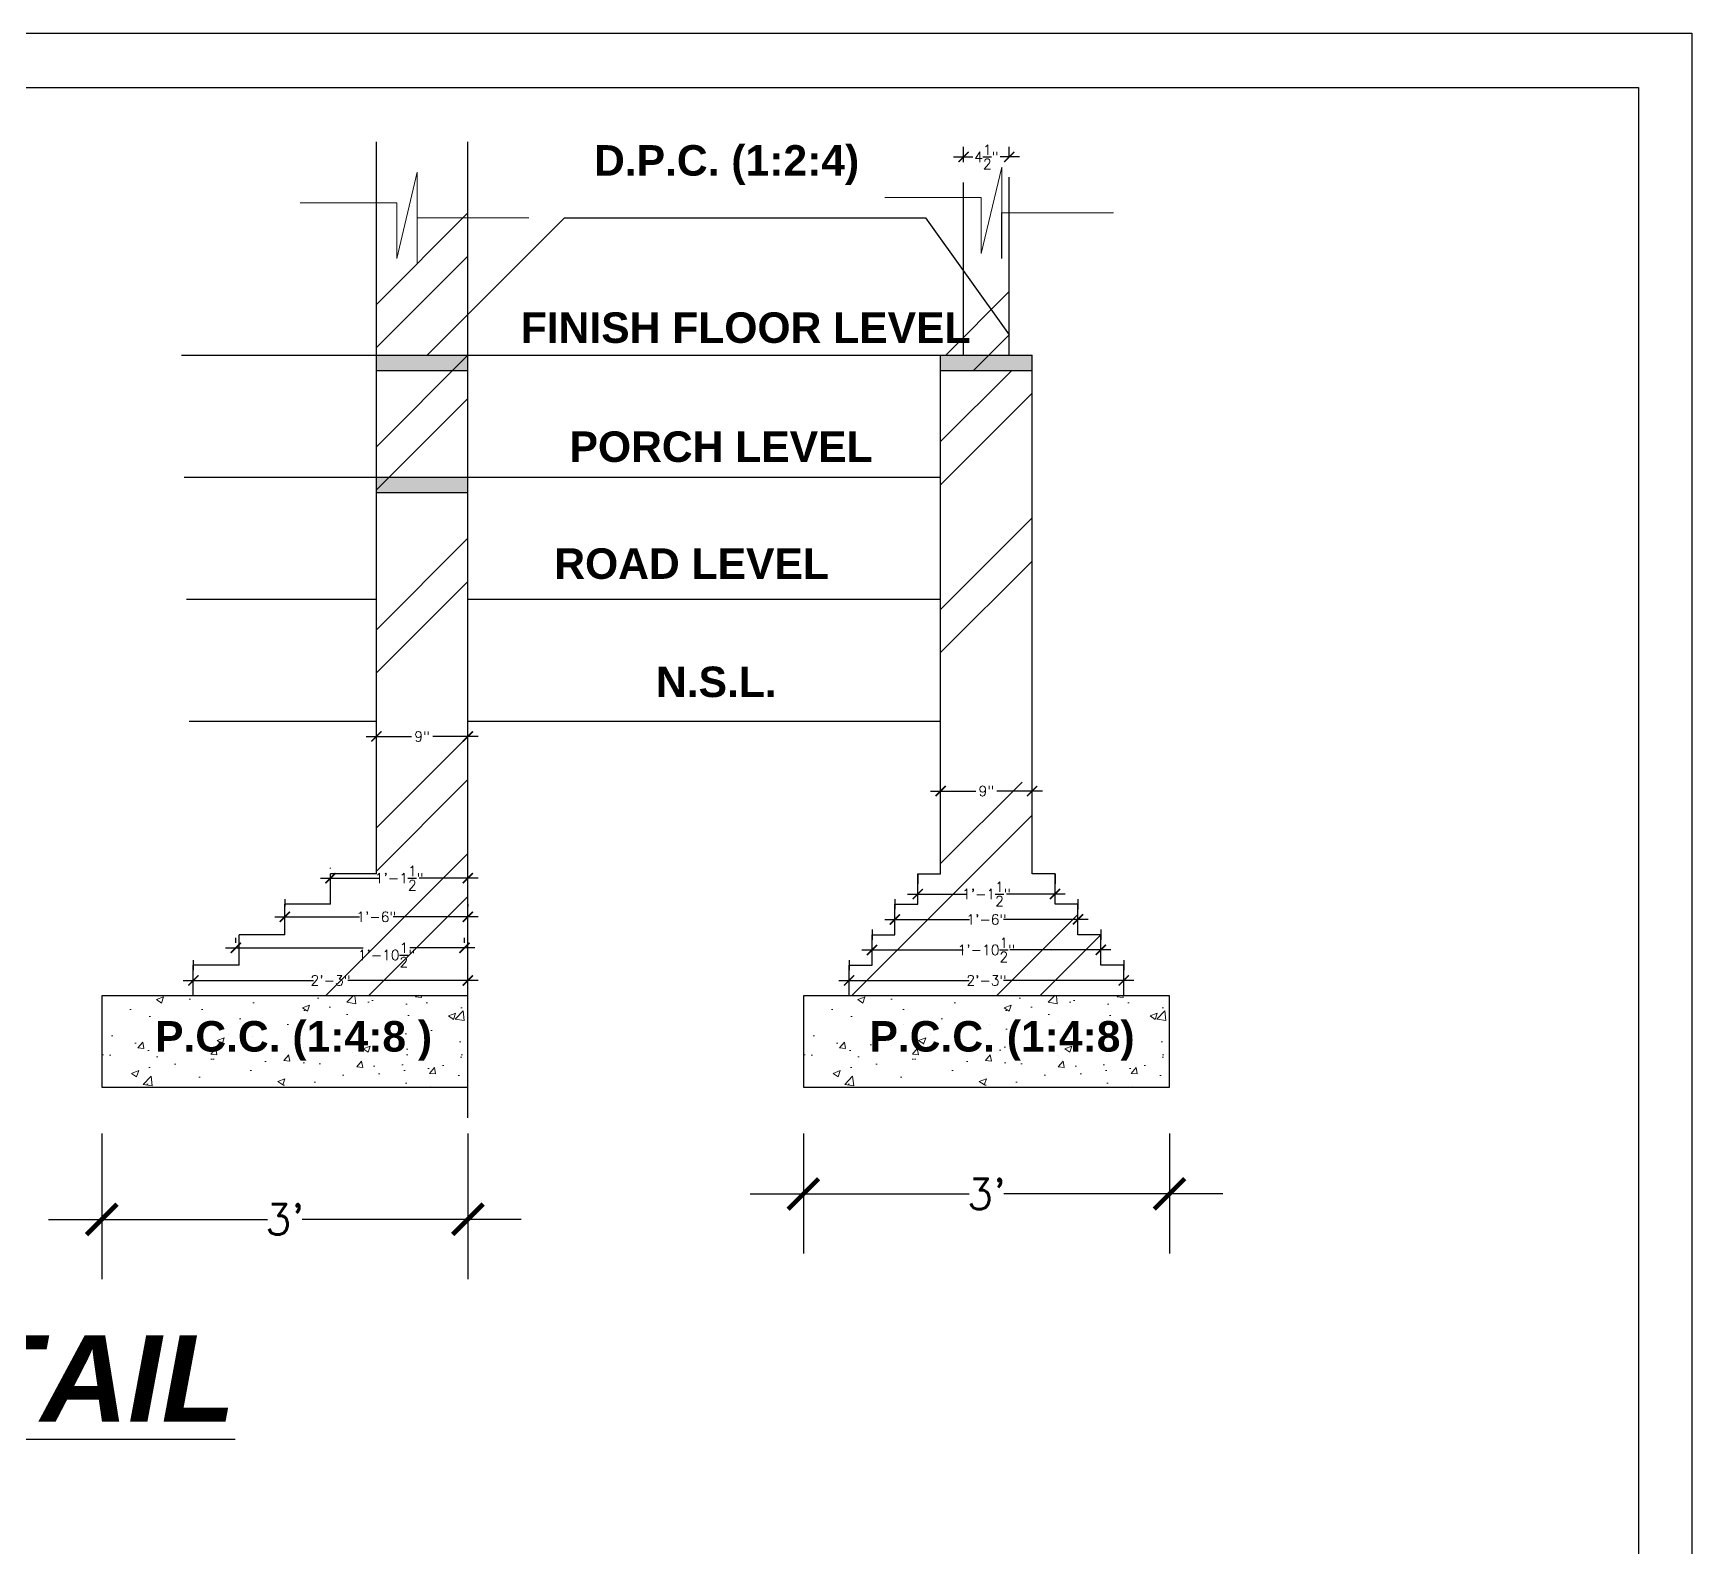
# Model space of a CAD drawing. Header units: inches. Extents: x -139043 to 10134, y -60114 to -24856.
# Drawn here: x -6328.1 to -5956, y -26465.7 to -26126.1 of the extents above; entities that cross this region are included whole.
import ezdxf

# ---------------------------------------------------------------- set-up
doc = ezdxf.new("R2010")
doc.units = ezdxf.units.IN
doc.header["$MEASUREMENT"] = 0
doc.header["$PDMODE"] = 34
doc.layers.get('Defpoints').update_dxf_attribs({"color": 183})
doc.layers.add('dimenion', color=7, linetype='Continuous')
doc.layers.add('GASS', color=7, linetype='Continuous', true_color=0x00f000)
doc.layers.add('HATCH', color=8, linetype='Continuous', lineweight=5)
doc.layers.add('wall', color=1, linetype='Continuous', lineweight=30)
doc.styles.add('style1', font='simplex.shx')
doc.styles.add('style4', font='romans.shx')
doc.dimstyles.new('style1', dxfattribs={"dimtxt": 9, "dimasz": 6.8125, "dimexe": 5.8675, "dimexo": 4.5625, "dimgap": 0.5625, "dimtad": 0, "dimdec": 1, "dimzin": 0, "dimdsep": 46, "dimlunit": 4, "dimtxsty": 'style1', "dimblk": 'ARCHTICK', "dimcen": 0.2775, "dimdle": 5.25, "dimclrd": 256, "dimazin": 0, "dimtfac": 1, "dimtdec": 1, "dimtofl": 0, "dimtmove": 1, "dimatfit": 3, "dimldrblk": 'ARCHTICK', "dimfxl": 5.8675, "dimtolj": 1, "dimtzin": 0, "dimlwd": -1, "dimarcsym": 0})

# ---------------------------------------------------------------- blocks, each defined once
blk = doc.blocks.new('_ArchTick')
at = {"color": 0, "linetype": 'ByBlock', "const_width": 0.15}
blk.add_lwpolyline([(-0.5, -0.5), (0.5, 0.5)], dxfattribs=at)
blk = doc.blocks.new('*D363')
at = {"layer": 'Defpoints', "color": 0, "ltscale": 22.5}
for p in [(-9456.18, -3681.69), (-9456.18, -3683.19), (-9447.18, -3683.19)]:
    blk.add_point(p, dxfattribs=at)
at = {"layer": 'dimenion', "ltscale": 22.5}
for p, q in [((-9457.18, -3681.69), (-9452.72, -3681.69)), ((-9446.18, -3681.69), (-9450.64, -3681.69))]:
    blk.add_line(p, q, dxfattribs=at)
at = {"layer": 'dimenion', "color": 0, "lineweight": -2, "ltscale": 22.5}
for p, q in [((-9456.18, -3681.19), (-9456.18, -3680.69)), ((-9447.18, -3681.19), (-9447.18, -3680.69))]:
    blk.add_line(p, q, dxfattribs=at)
at = {"layer": 'dimenion', "ltscale": 22.5, "rotation": 180}
blk.add_blockref('_ArchTick', (-9456.18, -3681.69), dxfattribs=at)
at = {"layer": 'dimenion', "ltscale": 22.5}
blk.add_blockref('_ArchTick', (-9447.18, -3681.69), dxfattribs=at)
at = {"layer": 'dimenion', "color": 0, "ltscale": 22.5, "insert": (-9451.68, -3681.69), "char_height": 1, "attachment_point": 5, "style": 'style1'}
blk.add_mtext('\\A1;9"', dxfattribs=at)
blk = doc.blocks.new('*D364')
at = {"layer": 'Defpoints', "color": 0, "ltscale": 22.5}
for p in [(-9458.43, -3691.82), (-9444.93, -3691.82), (-9444.93, -3691.82)]:
    blk.add_point(p, dxfattribs=at)
at = {"layer": 'dimenion', "color": 0, "lineweight": -2, "ltscale": 22.5}
for p, q in [((-9458.43, -3689.82), (-9458.43, -3690.82)), ((-9444.93, -3689.82), (-9444.93, -3690.82))]:
    blk.add_line(p, q, dxfattribs=at)
at = {"layer": 'dimenion', "ltscale": 22.5}
for p, q in [((-9459.43, -3691.82), (-9453.65, -3691.82)), ((-9443.93, -3691.82), (-9449.72, -3691.82))]:
    blk.add_line(p, q, dxfattribs=at)
at = {"layer": 'dimenion', "ltscale": 22.5, "rotation": 180}
blk.add_blockref('_ArchTick', (-9458.43, -3691.82), dxfattribs=at)
at = {"layer": 'dimenion', "ltscale": 22.5}
blk.add_blockref('_ArchTick', (-9444.93, -3691.82), dxfattribs=at)
at = {"layer": 'dimenion', "color": 0, "ltscale": 22.5, "insert": (-9451.68, -3691.82), "char_height": 1, "attachment_point": 5, "style": 'style1'}
blk.add_mtext('\\A1;1\'-1{\\H1.000000x;\\S1/2;}"', dxfattribs=at)
blk = doc.blocks.new('*D365')
at = {"layer": 'Defpoints', "color": 0, "ltscale": 22.5}
for p in [(-9460.68, -3694.32), (-9460.68, -3694.32), (-9442.68, -3694.32)]:
    blk.add_point(p, dxfattribs=at)
at = {"layer": 'dimenion', "color": 0, "lineweight": -2, "ltscale": 22.5}
for p, q in [((-9460.68, -3692.32), (-9460.68, -3693.32)), ((-9442.68, -3692.32), (-9442.68, -3693.32))]:
    blk.add_line(p, q, dxfattribs=at)
at = {"layer": 'dimenion', "ltscale": 22.5}
for p, q in [((-9461.68, -3694.32), (-9453.35, -3694.32)), ((-9441.68, -3694.32), (-9450.01, -3694.32))]:
    blk.add_line(p, q, dxfattribs=at)
at = {"layer": 'dimenion', "ltscale": 22.5, "rotation": 180}
blk.add_blockref('_ArchTick', (-9460.68, -3694.32), dxfattribs=at)
at = {"layer": 'dimenion', "ltscale": 22.5}
blk.add_blockref('_ArchTick', (-9442.68, -3694.32), dxfattribs=at)
at = {"layer": 'dimenion', "color": 0, "ltscale": 22.5, "insert": (-9451.68, -3694.32), "char_height": 1, "attachment_point": 5, "style": 'style1'}
blk.add_mtext('\\A1;1\'-6"', dxfattribs=at)
blk = doc.blocks.new('*D366')
at = {"layer": 'Defpoints', "color": 0, "ltscale": 22.5}
for p in [(-9462.93, -3697.32), (-9462.93, -3697.32), (-9440.43, -3697.32)]:
    blk.add_point(p, dxfattribs=at)
at = {"layer": 'dimenion', "color": 0, "lineweight": -2, "ltscale": 22.5}
for p, q in [((-9462.93, -3695.32), (-9462.93, -3696.32)), ((-9440.43, -3695.32), (-9440.43, -3696.32))]:
    blk.add_line(p, q, dxfattribs=at)
at = {"layer": 'dimenion', "ltscale": 22.5}
for p, q in [((-9463.93, -3697.32), (-9453.98, -3697.32)), ((-9439.43, -3697.32), (-9449.39, -3697.32))]:
    blk.add_line(p, q, dxfattribs=at)
at = {"layer": 'dimenion', "ltscale": 22.5, "rotation": 180}
blk.add_blockref('_ArchTick', (-9462.93, -3697.32), dxfattribs=at)
at = {"layer": 'dimenion', "ltscale": 22.5}
blk.add_blockref('_ArchTick', (-9440.43, -3697.32), dxfattribs=at)
at = {"layer": 'dimenion', "color": 0, "ltscale": 22.5, "insert": (-9451.68, -3697.32), "char_height": 1, "attachment_point": 5, "style": 'style1'}
blk.add_mtext('\\A1;1\'-10{\\H1.000000x;\\S1/2;}"', dxfattribs=at)
blk = doc.blocks.new('*D367')
at = {"layer": 'Defpoints', "color": 0, "ltscale": 22.5}
for p in [(-9465.18, -3700.32), (-9465.18, -3700.32), (-9438.18, -3700.32)]:
    blk.add_point(p, dxfattribs=at)
at = {"layer": 'dimenion', "color": 0, "lineweight": -2, "ltscale": 22.5}
for p, q in [((-9465.18, -3698.32), (-9465.18, -3699.32)), ((-9438.18, -3698.32), (-9438.18, -3699.32))]:
    blk.add_line(p, q, dxfattribs=at)
at = {"layer": 'dimenion', "ltscale": 22.5}
for p, q in [((-9466.18, -3700.32), (-9453.37, -3700.32)), ((-9437.18, -3700.32), (-9450, -3700.32))]:
    blk.add_line(p, q, dxfattribs=at)
at = {"layer": 'dimenion', "ltscale": 22.5, "rotation": 180}
blk.add_blockref('_ArchTick', (-9465.18, -3700.32), dxfattribs=at)
at = {"layer": 'dimenion', "ltscale": 22.5}
blk.add_blockref('_ArchTick', (-9438.18, -3700.32), dxfattribs=at)
at = {"layer": 'dimenion', "color": 0, "ltscale": 22.5, "insert": (-9451.68, -3700.32), "char_height": 1, "attachment_point": 5, "style": 'style1'}
blk.add_mtext('\\A1;2\'-3"', dxfattribs=at)
blk = doc.blocks.new('*D346')
at = {"layer": 'Defpoints', "color": 0, "ltscale": 22.5}
for p in [(-9529.68, -3700.32), (-9529.68, -3700.32), (-9502.68, -3715.82)]:
    blk.add_point(p, dxfattribs=at)
at = {"layer": 'dimenion', "color": 0, "lineweight": -2, "ltscale": 22.5}
for p, q in [((-9529.68, -3698.32), (-9529.68, -3699.32)), ((-9502.68, -3713.82), (-9502.68, -3699.32))]:
    blk.add_line(p, q, dxfattribs=at)
at = {"layer": 'dimenion', "ltscale": 22.5}
for p, q in [((-9530.68, -3700.32), (-9517.87, -3700.32)), ((-9501.68, -3700.32), (-9514.5, -3700.32))]:
    blk.add_line(p, q, dxfattribs=at)
at = {"layer": 'dimenion', "ltscale": 22.5, "rotation": 180}
blk.add_blockref('_ArchTick', (-9529.68, -3700.32), dxfattribs=at)
at = {"layer": 'dimenion', "ltscale": 22.5}
blk.add_blockref('_ArchTick', (-9502.68, -3700.32), dxfattribs=at)
at = {"layer": 'dimenion', "color": 0, "ltscale": 22.5, "insert": (-9516.18, -3700.32), "char_height": 1, "attachment_point": 5, "style": 'style1'}
blk.add_mtext('\\A1;2\'-3"', dxfattribs=at)
blk = doc.blocks.new('*D326')
at = {"layer": 'Defpoints', "color": 0, "ltscale": 22.5}
for p in [(-9503.01, -3697.12), (-9525.51, -3698.62), (-9503.01, -3698.62)]:
    blk.add_point(p, dxfattribs=at)
at = {"layer": 'dimenion', "color": 0, "lineweight": -2, "ltscale": 22.5}
for p, q in [((-9525.51, -3696.62), (-9525.51, -3696.12)), ((-9503.01, -3696.62), (-9503.01, -3696.12))]:
    blk.add_line(p, q, dxfattribs=at)
at = {"layer": 'dimenion', "ltscale": 22.5}
for p, q in [((-9526.51, -3697.12), (-9512.98, -3697.12)), ((-9502.01, -3697.12), (-9508.39, -3697.12))]:
    blk.add_line(p, q, dxfattribs=at)
at = {"layer": 'dimenion', "ltscale": 22.5, "rotation": 180}
blk.add_blockref('_ArchTick', (-9525.51, -3697.12), dxfattribs=at)
at = {"layer": 'dimenion', "ltscale": 22.5}
blk.add_blockref('_ArchTick', (-9503.01, -3697.12), dxfattribs=at)
at = {"layer": 'dimenion', "color": 0, "ltscale": 22.5, "insert": (-9510.68, -3697.82), "char_height": 1, "attachment_point": 5, "style": 'style1'}
blk.add_mtext('\\A1;1\'-10{\\H1.000000x;\\S1/2;}"', dxfattribs=at)
blk = doc.blocks.new('*D347')
at = {"layer": 'Defpoints', "color": 0, "ltscale": 22.5}
for p in [(-9520.68, -3694.32), (-9502.68, -3694.06), (-9502.68, -3694.82)]:
    blk.add_point(p, dxfattribs=at)
at = {"layer": 'dimenion', "color": 0, "lineweight": -2, "ltscale": 22.5}
for p, q in [((-9520.68, -3692.32), (-9520.68, -3693.06)), ((-9502.68, -3692.82), (-9502.68, -3693.06))]:
    blk.add_line(p, q, dxfattribs=at)
at = {"layer": 'dimenion', "ltscale": 22.5}
for p, q in [((-9521.68, -3694.06), (-9513.35, -3694.06)), ((-9501.68, -3694.06), (-9510.01, -3694.06))]:
    blk.add_line(p, q, dxfattribs=at)
at = {"layer": 'dimenion', "ltscale": 22.5, "rotation": 180}
blk.add_blockref('_ArchTick', (-9520.68, -3694.06), dxfattribs=at)
at = {"layer": 'dimenion', "ltscale": 22.5}
blk.add_blockref('_ArchTick', (-9502.68, -3694.06), dxfattribs=at)
at = {"layer": 'dimenion', "color": 0, "ltscale": 22.5, "insert": (-9511.68, -3694.06), "char_height": 1, "attachment_point": 5, "style": 'style1'}
blk.add_mtext('\\A1;1\'-6"', dxfattribs=at)
blk = doc.blocks.new('*D348')
at = {"layer": 'Defpoints', "color": 0, "ltscale": 22.5}
for p in [(-9516.18, -3691.32), (-9502.68, -3690.26), (-9502.68, -3691.32)]:
    blk.add_point(p, dxfattribs=at)
at = {"layer": 'dimenion', "color": 0, "lineweight": -2, "ltscale": 22.5}
for p, q in [((-9516.18, -3689.32), (-9516.18, -3689.26)), ((-9502.68, -3689.32), (-9502.68, -3689.26))]:
    blk.add_line(p, q, dxfattribs=at)
at = {"layer": 'dimenion', "ltscale": 22.5}
for p, q in [((-9517.18, -3690.26), (-9511.4, -3690.26)), ((-9501.68, -3690.26), (-9507.47, -3690.26))]:
    blk.add_line(p, q, dxfattribs=at)
at = {"layer": 'dimenion', "ltscale": 22.5, "rotation": 180}
blk.add_blockref('_ArchTick', (-9516.18, -3690.26), dxfattribs=at)
at = {"layer": 'dimenion', "ltscale": 22.5}
blk.add_blockref('_ArchTick', (-9502.68, -3690.26), dxfattribs=at)
at = {"layer": 'dimenion', "color": 0, "ltscale": 22.5, "insert": (-9509.43, -3690.26), "char_height": 1, "attachment_point": 5, "style": 'style1'}
blk.add_mtext('\\A1;1\'-1{\\H1.000000x;\\S1/2;}"', dxfattribs=at)
blk = doc.blocks.new('*D349')
at = {"layer": 'Defpoints', "color": 0, "ltscale": 22.5}
for p in [(-9502.68, -3676.32), (-9511.68, -3680.32), (-9502.68, -3680.32)]:
    blk.add_point(p, dxfattribs=at)
at = {"layer": 'dimenion', "ltscale": 22.5}
for p, q in [((-9512.68, -3676.32), (-9508.22, -3676.32)), ((-9501.68, -3676.32), (-9506.14, -3676.32))]:
    blk.add_line(p, q, dxfattribs=at)
at = {"layer": 'dimenion', "color": 0, "lineweight": -2, "ltscale": 22.5}
for p, q in [((-9511.68, -3678.32), (-9511.68, -3675.32)), ((-9502.68, -3678.32), (-9502.68, -3675.32))]:
    blk.add_line(p, q, dxfattribs=at)
at = {"layer": 'dimenion', "ltscale": 22.5, "rotation": 180}
blk.add_blockref('_ArchTick', (-9511.68, -3676.32), dxfattribs=at)
at = {"layer": 'dimenion', "ltscale": 22.5}
blk.add_blockref('_ArchTick', (-9502.68, -3676.32), dxfattribs=at)
at = {"layer": 'dimenion', "color": 0, "ltscale": 22.5, "insert": (-9507.18, -3676.32), "char_height": 1, "attachment_point": 5, "style": 'style1'}
blk.add_mtext('\\A1;9"', dxfattribs=at)
blk = doc.blocks.new('*D350')
at = {"layer": 'Defpoints', "color": 0, "ltscale": 22.5}
for p in [(-9453.93, -3619.32), (-9449.43, -3621.32), (-9453.93, -3621.82)]:
    blk.add_point(p, dxfattribs=at)
at = {"layer": 'dimenion', "ltscale": 22.5}
for p, q in [((-9454.93, -3619.32), (-9453.02, -3619.32)), ((-9448.43, -3619.32), (-9450.34, -3619.32))]:
    blk.add_line(p, q, dxfattribs=at)
at = {"layer": 'dimenion', "color": 0, "lineweight": -2, "ltscale": 22.5}
for p, q in [((-9453.93, -3619.82), (-9453.93, -3618.32)), ((-9449.43, -3619.32), (-9449.43, -3618.32))]:
    blk.add_line(p, q, dxfattribs=at)
at = {"layer": 'dimenion', "ltscale": 22.5, "rotation": 180}
blk.add_blockref('_ArchTick', (-9453.93, -3619.32), dxfattribs=at)
at = {"layer": 'dimenion', "ltscale": 22.5}
blk.add_blockref('_ArchTick', (-9449.43, -3619.32), dxfattribs=at)
at = {"layer": 'dimenion', "color": 0, "ltscale": 22.5, "insert": (-9451.68, -3619.32), "char_height": 1, "attachment_point": 5, "style": 'style1'}
blk.add_mtext('\\A1;4{\\H1.000000x;\\S1/2;}"', dxfattribs=at)
blk = doc.blocks.new('*D336')
at = {"layer": 'Defpoints', "color": 0, "ltscale": 22.5}
for p in [(-9538.68, -3710.82), (-9502.68, -3710.82), (-9502.68, -3723.82)]:
    blk.add_point(p, dxfattribs=at)
at = {"layer": 'dimenion', "color": 0, "lineweight": -2, "ltscale": 22.5}
for p, q in [((-9538.68, -3715.39), (-9538.68, -3729.69)), ((-9502.68, -3715.39), (-9502.68, -3729.69))]:
    blk.add_line(p, q, dxfattribs=at)
at = {"layer": 'dimenion', "ltscale": 22.5}
for p, q in [((-9543.93, -3723.82), (-9522.38, -3723.82)), ((-9497.43, -3723.82), (-9518.98, -3723.82))]:
    blk.add_line(p, q, dxfattribs=at)
at = {"layer": 'dimenion', "ltscale": 22.5, "xscale": 3, "yscale": 3, "zscale": 3, "rotation": 180}
blk.add_blockref('_ArchTick', (-9538.68, -3723.82), dxfattribs=at)
at = {"layer": 'dimenion', "ltscale": 22.5, "xscale": 3, "yscale": 3, "zscale": 3}
blk.add_blockref('_ArchTick', (-9502.68, -3723.82), dxfattribs=at)
at = {"layer": 'dimenion', "color": 0, "ltscale": 22.5, "insert": (-9520.68, -3723.82), "char_height": 3, "attachment_point": 5, "style": 'style1'}
blk.add_mtext("\\A1;3'", dxfattribs=at)
blk = doc.blocks.new('*D337')
at = {"layer": 'Defpoints', "color": 0, "ltscale": 22.5}
for p in [(-9469.68, -3710.82), (-9433.68, -3710.82), (-9433.68, -3721.32)]:
    blk.add_point(p, dxfattribs=at)
at = {"layer": 'dimenion', "color": 0, "lineweight": -2, "ltscale": 22.5}
for p, q in [((-9469.68, -3715.39), (-9469.68, -3727.19)), ((-9433.68, -3715.39), (-9433.68, -3727.19))]:
    blk.add_line(p, q, dxfattribs=at)
at = {"layer": 'dimenion', "ltscale": 22.5}
for p, q in [((-9474.93, -3721.32), (-9453.38, -3721.32)), ((-9428.43, -3721.32), (-9449.98, -3721.32))]:
    blk.add_line(p, q, dxfattribs=at)
at = {"layer": 'dimenion', "ltscale": 22.5, "xscale": 3, "yscale": 3, "zscale": 3, "rotation": 180}
blk.add_blockref('_ArchTick', (-9469.68, -3721.32), dxfattribs=at)
at = {"layer": 'dimenion', "ltscale": 22.5, "xscale": 3, "yscale": 3, "zscale": 3}
blk.add_blockref('_ArchTick', (-9433.68, -3721.32), dxfattribs=at)
at = {"layer": 'dimenion', "color": 0, "ltscale": 22.5, "insert": (-9451.68, -3721.32), "char_height": 3, "attachment_point": 5, "style": 'style1'}
blk.add_mtext("\\A1;3'", dxfattribs=at)
blk = doc.blocks.new('WS')
at = {"layer": 'HATCH', "ltscale": 22.5}
h = blk.add_hatch(dxfattribs=at)
h.set_pattern_fill('AR-CONC', color=256, style=0)
h.set_pattern_definition([(50, (-5670.181, -5401.323), (7.172602, -0.627521), [0.75, -8.25]), (355, (-5670.181, -5401.323), (-1.387513, 7.521921), [0.6, -6.6]), (100.4514, (-5669.583, -5401.375), (5.785094, 6.894395), [0.637402, -7.011421]), (46.1842, (-5670.181, -5399.323), (10.67241, -1.65519), [1.125, -12.375]), (96.6356, (-5669.292, -5399.461), (9.346627, 9.741179), [0.956103, -10.51713]), (351.1842, (-5670.181, -5399.323), (9.34662, 9.741186), [0.9, -9.9]), (21, (-5669.181, -5399.823), (5.9690705, -4.026189), [0.75, -8.25]), (326, (-5669.181, -5399.823), (2.433153, 7.2515), [0.6, -6.6]), (71.4514, (-5668.6836, -5400.158), (8.402226, 3.225305), [0.637402, -7.011421]), (37.5, (-5670.181, -5401.3228), (0.1215986, 3.3289385), [0, -6.52, 0, -6.7, 0, -6.625]), (7.5, (-5670.181, -5401.3228), (2.6306954, 3.944117), [0, -3.82, 0, -6.37, 0, -2.525]), (327.5, (-5672.411, -5401.3228), (5.3382244, -0.2255487), [0, -2.5, 0, -7.8, 0, -10.35]), (317.5, (-5673.411, -5401.3228), (5.8318617, 1.00105), [0, -3.25, 0, -5.18, 0, -7.35])])
h.paths.add_polyline_path([(-9502.68, -3710.82), (-9502.68, -3701.82), (-9538.68, -3701.82), (-9538.68, -3710.82)])
h = blk.add_hatch(dxfattribs=at)
h.set_pattern_fill('AR-CONC', color=256, style=0)
h.set_pattern_definition([(50, (-5601.181, -5401.323), (7.172602, -0.627521), [0.75, -8.25]), (355, (-5601.181, -5401.323), (-1.387513, 7.521921), [0.6, -6.6]), (100.4514, (-5600.583, -5401.375), (5.785094, 6.894395), [0.637402, -7.011421]), (46.1842, (-5601.181, -5399.323), (10.67241, -1.65519), [1.125, -12.375]), (96.6356, (-5600.292, -5399.461), (9.346627, 9.741179), [0.956103, -10.51713]), (351.1842, (-5601.181, -5399.323), (9.34662, 9.741186), [0.9, -9.9]), (21, (-5600.181, -5399.823), (5.9690705, -4.026189), [0.75, -8.25]), (326, (-5600.181, -5399.823), (2.433153, 7.2515), [0.6, -6.6]), (71.4514, (-5599.6836, -5400.158), (8.402226, 3.225305), [0.637402, -7.011421]), (37.5, (-5601.181, -5401.3228), (0.1215986, 3.3289385), [0, -6.52, 0, -6.7, 0, -6.625]), (7.5, (-5601.181, -5401.3228), (2.6306954, 3.944117), [0, -3.82, 0, -6.37, 0, -2.525]), (327.5, (-5603.411, -5401.3228), (5.3382244, -0.2255487), [0, -2.5, 0, -7.8, 0, -10.35]), (317.5, (-5604.411, -5401.3228), (5.8318617, 1.00105), [0, -3.25, 0, -5.18, 0, -7.35])])
h.paths.add_polyline_path([(-9433.68, -3710.82), (-9433.68, -3701.82), (-9469.68, -3701.82), (-9469.68, -3710.82)])
at = {"layer": 'wall', "ltscale": 22.5}
h = blk.add_hatch(color=256, dxfattribs=at)
h.paths.add_polyline_path([(-9511.68, -3638.82), (-9511.68, -3640.32), (-9502.68, -3640.32), (-9502.68, -3638.82)])
h.paths.add_polyline_path([(-9511.68, -3650.82), (-9511.68, -3652.32), (-9502.68, -3652.32), (-9502.68, -3650.82)])
for points in [[(-9452.94, -3640.32), (-9451.44, -3638.82), (-9456.18, -3638.82), (-9456.18, -3640.32)], [(-9447.18, -3640.32), (-9447.18, -3638.82), (-9451.44, -3638.82), (-9452.94, -3640.32)]]:
    blk.add_hatch(color=256, dxfattribs=at).paths.add_polyline_path(points)
at = {"layer": 'HATCH', "ltscale": 22.5}
for p, q in [((-9509.68, -3629.32), (-9507.68, -3620.82)), ((-9507.68, -3620.82), (-9507.68, -3629.82)), ((-9452.18, -3628.82), (-9450.18, -3620.32)), ((-9450.18, -3620.32), (-9450.18, -3629.32)), ((-9519.18, -3623.82), (-9509.68, -3623.82)), ((-9509.68, -3623.82), (-9509.68, -3629.32)), ((-9461.68, -3623.32), (-9452.18, -3623.32)), ((-9452.18, -3623.32), (-9452.18, -3628.82)), ((-9511.68, -3633.82), (-9502.68, -3624.82)), ((-9507.68, -3629.82), (-9507.68, -3625.32)), ((-9507.68, -3625.32), (-9496.68, -3625.32)), ((-9450.18, -3624.82), (-9439.18, -3624.82)), ((-9511.68, -3638.07), (-9502.68, -3629.07)), ((-9455.68, -3638.82), (-9449.43, -3632.57)), ((-9452.94, -3640.32), (-9449.43, -3636.82)), ((-9511.68, -3647.82), (-9502.68, -3638.82)), ((-9456.18, -3647.32), (-9449.18, -3640.32)), ((-9456.18, -3651.57), (-9447.18, -3642.57)), ((-9511.68, -3652.07), (-9502.68, -3643.07)), ((-9456.18, -3663.82), (-9447.18, -3654.82)), ((-9511.68, -3665.82), (-9502.68, -3656.82)), ((-9456.18, -3668.07), (-9447.18, -3659.07)), ((-9511.68, -3670.07), (-9502.68, -3661.07)), ((-9511.68, -3685.32), (-9502.68, -3676.32)), ((-9511.68, -3689.57), (-9502.68, -3680.57)), ((-9456.18, -3688.82), (-9448.18, -3680.82)), ((-9464.94, -3701.82), (-9447.18, -3684.07)), ((-9516.68, -3701.82), (-9502.68, -3687.82)), ((-9512.44, -3701.82), (-9502.68, -3692.07)), ((-9450.68, -3701.82), (-9442.68, -3693.82)), ((-9446.44, -3701.82), (-9440.44, -3695.82))]:
    blk.add_line(p, q, dxfattribs=at)
at = {"layer": 'wall', "ltscale": 22.5}
for p, q in [((-9511.68, -3689.82), (-9511.68, -3617.82)), ((-9502.68, -3701.82), (-9502.68, -3617.82)), ((-9449.43, -3638.82), (-9449.43, -3621.32)), ((-9453.93, -3638.82), (-9453.93, -3621.82)), ((-9506.68, -3638.82), (-9493.18, -3625.32)), ((-9493.18, -3625.32), (-9457.68, -3625.32)), ((-9457.68, -3625.32), (-9449.43, -3636.82)), ((-9450.18, -3629.32), (-9450.18, -3624.82)), ((-9530.83, -3638.82), (-9502.68, -3638.82)), ((-9502.68, -3638.82), (-9447.18, -3638.82)), ((-9456.18, -3689.82), (-9456.18, -3638.82)), ((-9447.18, -3689.82), (-9447.18, -3638.82)), ((-9511.68, -3640.32), (-9502.68, -3640.32)), ((-9456.18, -3640.32), (-9447.18, -3640.32)), ((-9530.59, -3650.82), (-9502.68, -3650.82)), ((-9511.68, -3652.32), (-9502.68, -3652.32)), ((-9502.68, -3650.82), (-9456.18, -3650.82)), ((-9530.34, -3662.82), (-9511.68, -3662.82)), ((-9502.68, -3662.82), (-9456.18, -3662.82)), ((-9530.1, -3674.82), (-9511.68, -3674.82)), ((-9502.68, -3674.82), (-9456.18, -3674.82)), ((-9511.68, -3689.82), (-9516.18, -3689.82)), ((-9516.18, -3692.82), (-9516.18, -3689.82)), ((-9458.43, -3692.82), (-9458.43, -3689.82)), ((-9458.43, -3689.82), (-9456.18, -3689.82)), ((-9444.93, -3689.82), (-9447.18, -3689.82)), ((-9444.93, -3692.82), (-9444.93, -3689.82)), ((-9520.68, -3695.82), (-9520.68, -3692.82)), ((-9516.18, -3692.82), (-9520.68, -3692.82)), ((-9460.68, -3692.82), (-9458.43, -3692.82)), ((-9460.68, -3695.82), (-9460.68, -3692.82)), ((-9442.68, -3692.82), (-9444.93, -3692.82)), ((-9442.68, -3695.82), (-9442.68, -3692.82)), ((-9525.18, -3698.82), (-9525.18, -3695.82)), ((-9520.68, -3695.82), (-9525.18, -3695.82)), ((-9462.93, -3698.82), (-9462.93, -3695.82)), ((-9462.93, -3695.82), (-9460.68, -3695.82)), ((-9440.43, -3695.82), (-9442.68, -3695.82)), ((-9440.43, -3698.82), (-9440.43, -3695.82)), ((-9529.68, -3701.82), (-9529.68, -3698.82)), ((-9525.18, -3698.82), (-9529.68, -3698.82)), ((-9465.18, -3701.82), (-9465.18, -3698.82)), ((-9465.18, -3698.82), (-9462.93, -3698.82)), ((-9438.18, -3698.82), (-9440.43, -3698.82)), ((-9438.18, -3701.82), (-9438.18, -3698.82)), ((-9502.68, -3701.82), (-9538.68, -3701.82))]:
    blk.add_line(p, q, dxfattribs=at)
for points in [[(-9538.68, -3710.82), (-9502.68, -3710.82), (-9502.68, -3701.82), (-9538.68, -3701.82)], [(-9469.68, -3710.82), (-9433.68, -3710.82), (-9433.68, -3701.82), (-9469.68, -3701.82)]]:
    blk.add_lwpolyline(points, close=True, dxfattribs=at)
at = {"layer": 'wall', "color": 5, "ltscale": 22.5, "attachment_point": 1, "style": 'style4'}
for s, insert, char_height, width in [('{\\fArial|b1|i0|c0|p34;\\C5;D.P.C. (1:2:4)\\fArial|b0|i0|c186|p34;\\C256;}', (-9490.27, -3618.16), 3, 144.72), ('{\\fArial|b1|i0|c0|p34;\\C5;FINISH FLOOR LEVEL\\fArial|b0|i0|c186|p34;\\C256;}', (-9497.48, -3634.61), 3, 144.72), ('{\\fArial|b1|i0|c0|p34;\\C5;PORCH LEVEL\\fArial|b0|i0|c186|p34;\\C256;}', (-9492.68, -3646.32), 3, 144.72), ('{\\fArial|b1|i0|c0|p34;\\C5;ROAD LEVEL\\fArial|b0|i0|c186|p34;\\C256;}', (-9494.18, -3657.82), 3, 144.72), ('{\\fArial|b1|i0|c0|p34;\\C5;N.S.L.\\fArial|b0|i0|c186|p34;\\C256;}', (-9484.18, -3669.45), 3, 144.72), ('{\\fArial|b1|i0|c0|p34;\\C5;P.C.C. (1:4:8 )\\fArial|b0|i0|c186|p34;\\C256;}', (-9533.44, -3704.32), 3, 27.8683), ('{\\fArial|b1|i0|c0|p34;\\C5;P.C.C. (1:4:8)\\fArial|b0|i0|c186|p34;\\C256;}', (-9463.18, -3704.32), 3, 27.8683), ("{\\fArial|b1|i1|c0|p34;\\H0.9444x;\\LFOUNDATION DETAIL\\P\\H0.375x;SCALE 1''=4'-0''}", (-9650.87, -3735.23), 9, 150.1556)]:
    blk.add_mtext(s, dxfattribs=dict(at, insert=insert, char_height=char_height, width=width))
at = {"layer": 'dimenion', "ltscale": 22.5}
for base, p1, p2, override, picture, middle in [((-9453.93, -3619.32), (-9449.43, -3621.32), (-9453.93, -3621.82), {"dimtxt": 1, "dimasz": 1, "dimexe": 1, "dimexo": 2, "dimdle": 1}, '*D350', (-9451.68, -3619.32)), ((-9502.68, -3676.32), (-9511.68, -3680.32), (-9502.68, -3680.32), {"dimtxt": 1, "dimasz": 1, "dimexe": 1, "dimexo": 2, "dimdle": 1}, '*D349', (-9507.18, -3676.32)), ((-9456.18, -3681.69), (-9447.18, -3683.19), (-9456.18, -3683.19), {"dimtxt": 1, "dimasz": 1, "dimexe": 1, "dimexo": 2, "dimdle": 1}, '*D363', (-9451.68, -3681.69)), ((-9502.68, -3690.26), (-9516.18, -3691.32), (-9502.68, -3691.32), {"dimtxt": 1, "dimasz": 1, "dimexe": 1, "dimexo": 2, "dimdle": 1}, '*D348', (-9509.43, -3690.26)), ((-9444.93, -3691.82), (-9458.43, -3691.82), (-9444.93, -3691.82), {"dimtxt": 1, "dimasz": 1, "dimexe": 1, "dimexo": 2, "dimdle": 1}, '*D364', (-9451.68, -3691.82)), ((-9502.68, -3694.06), (-9520.68, -3694.32), (-9502.68, -3694.82), {"dimtxt": 1, "dimasz": 1, "dimexe": 1, "dimexo": 2, "dimdle": 1}, '*D347', (-9511.68, -3694.06)), ((-9460.68, -3694.32), (-9442.68, -3694.32), (-9460.68, -3694.32), {"dimtxt": 1, "dimasz": 1, "dimexe": 1, "dimexo": 2, "dimdle": 1}, '*D365', (-9451.68, -3694.32)), ((-9462.93, -3697.32), (-9440.43, -3697.32), (-9462.93, -3697.32), {"dimtxt": 1, "dimasz": 1, "dimexe": 1, "dimexo": 2, "dimdle": 1}, '*D366', (-9451.68, -3697.32)), ((-9529.68, -3700.32), (-9502.68, -3715.82), (-9529.68, -3700.32), {"dimtxt": 1, "dimasz": 1, "dimexe": 1, "dimexo": 2, "dimdle": 1}, '*D346', (-9516.18, -3700.32)), ((-9465.18, -3700.32), (-9438.18, -3700.32), (-9465.18, -3700.32), {"dimtxt": 1, "dimasz": 1, "dimexe": 1, "dimexo": 2, "dimdle": 1}, '*D367', (-9451.68, -3700.32)), ((-9502.68, -3723.82), (-9538.68, -3710.82), (-9502.68, -3710.82), {"dimtxt": 3, "dimasz": 3}, '*D336', (-9520.68, -3723.82)), ((-9433.68, -3721.32), (-9469.68, -3710.82), (-9433.68, -3710.82), {"dimtxt": 3, "dimasz": 3}, '*D337', (-9451.68, -3721.32))]:
    dim = blk.add_linear_dim(base=base, p1=p1, p2=p2, dimstyle='style1', override=override, dxfattribs=at)
    dim.commit()
    dim.dimension.update_dxf_attribs({"geometry": picture, "text_midpoint": middle})
dim = blk.add_linear_dim(base=(-9503.01, -3697.12), p1=(-9525.51, -3698.62), p2=(-9503.01, -3698.62), dimstyle='style1', override={"dimtxt": 1, "dimasz": 1, "dimexe": 1, "dimexo": 2, "dimdle": 1}, dxfattribs=at)
dim.commit()
dim.dimension.update_dxf_attribs({"geometry": '*D326', "text_midpoint": (-9510.68, -3697.82), "dimtype": 128})

msp = doc.modelspace()

# ---------------------------------------------------------------- linework, layer by layer
at = {"layer": 'GASS', "color": 1, "ltscale": 22.5}
for p, q in [((-8470.521, -26126.304), (-5955.992, -26126.094)), ((-5955.992, -26126.094), (-5955.992, -27799.081)), ((-8458.521, -26138.304), (-5967.992, -26138.304)), ((-5967.992, -26138.304), (-5967.992, -27787.081))]:
    msp.add_line(p, q, dxfattribs=at)

# ---------------------------------------------------------------- block references
at = {"layer": 'GASS', "xscale": 2.280960000003688, "yscale": 2.28096000000005, "zscale": 2.28096}
msp.add_blockref('WS', (15444.666, -17898.339), dxfattribs=at)

doc.saveas('drawing.dxf')
